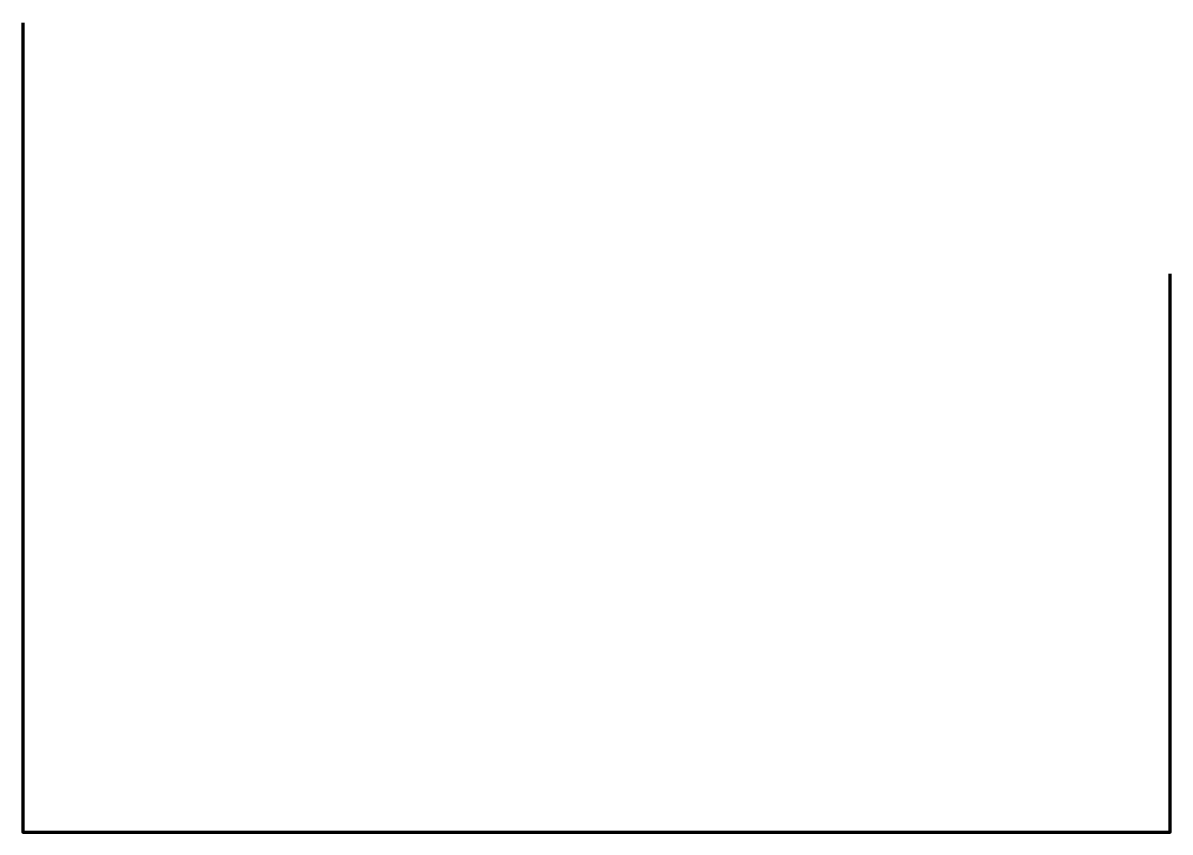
# Model space of a CAD drawing. Extents: x 1121 to 1881, y -1343 to -807.
import ezdxf

# ---------------------------------------------------------------- set-up
doc = ezdxf.new("R2010")
doc.units = 0
doc.header["$MEASUREMENT"] = 0
doc.layers.add('reducto_path', color=7, linetype='Continuous', lineweight=0)

msp = doc.modelspace()

# ---------------------------------------------------------------- linework, layer by layer
at = {"layer": 'reducto_path', "color": 7, "lineweight": 140}
msp.add_lwpolyline([(1120.74, -806.87), (1120.74, -1342.92), (1880.69, -1342.92), (1880.69, -973.03)], dxfattribs=at)

doc.saveas('drawing.dxf')
